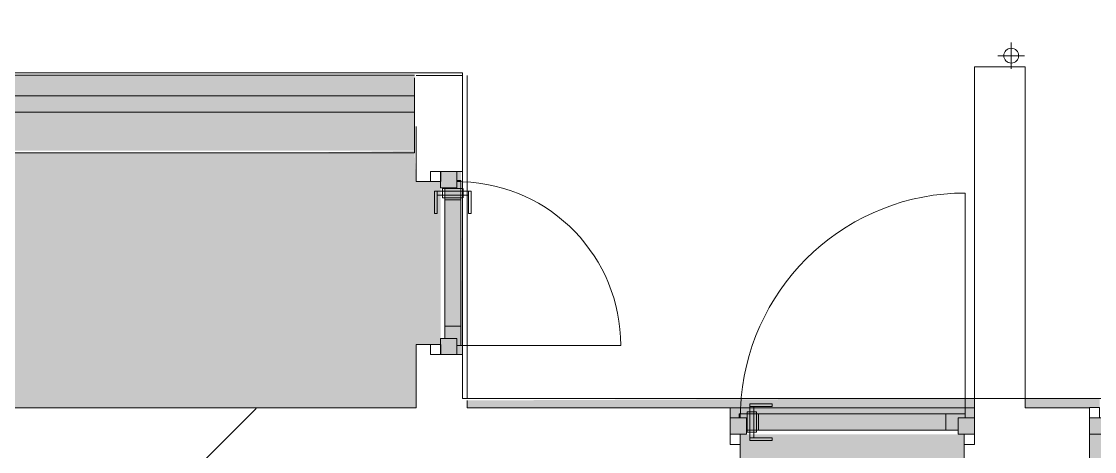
# Model space of a CAD drawing. Header units: millimetres. Extents: x 46521 to 262603, y -45352 to 20466.
# Drawn here: x 183735 to 189006, y -18693 to -16580 of the extents above; entities that cross this region are included whole.
import ezdxf

# ---------------------------------------------------------------- set-up
doc = ezdxf.new("R2010")
doc.units = ezdxf.units.MM
for name, color, linetype, lineweight in [('A-DETL-GENF', 92, 'Continuous', 13), ('A-DETL-THIN', 151, 'Continuous', 13), ('A-GENM', 13, 'Continuous', 13), ('A-GLAZ', 151, 'Continuous', 13), ('A-GLAZ-SILL', 1, 'Continuous', 13), ('A-WALL', 113, 'Continuous', 13), ('A-WALL-PATT', 111, 'Continuous', 9), ('P-PIPE', 3, 'Continuous', 13), ('P-PIPE-CNTR', 3, 'Continuous', 9)]:
    doc.layers.add(name, color=color, linetype=linetype, lineweight=lineweight)
pattern_1 = [(45, (128653, 0), (-7184.2, 7184.2), []), (45, (131527, -3e-12), (-7184.2, 7184.2), []), (45, (137274, -7e-12), (-4310.5, 10057.9), [4064, -2032, 67.06, -1964.94])]

# ---------------------------------------------------------------- blocks, each defined once
blk = doc.blocks.new('OKNO_1k_nadsvetlik - OKNO_1k_nadsvetlik_1200 x 1500-V89-Mapka _ závislý 15')
at = {"layer": 'A-GLAZ', "lineweight": 9}
h = blk.add_hatch(color=256, dxfattribs=at)
h.paths.add_polyline_path([(-520, -5), (-520, 75), (-600, 75), (-600, -5)])
h.paths.add_polyline_path([(600, -5), (600, 75), (520, 75), (520, -5)])
blk.add_hatch(color=256, dxfattribs=at).paths.add_polyline_path([(-520, -5), (520, -5), (520, 75), (-520, 75)])
for p, q in [((-550, 126), (-600, 126)), ((-550, 75), (-550, 126)), ((550, 126), (550, 75)), ((600, 126), (550, 126)), ((-600, 75), (-550, 75)), ((-520, 75), (-600, 75)), ((520, 75), (-520, 75)), ((-520, 75), (-520, -5)), ((600, 75), (520, 75)), ((520, -5), (520, 75)), ((550, 75), (600, 75)), ((-600, -5), (-520, -5)), ((-520, -5), (520, -5)), ((520, -5), (600, -5))]:
    blk.add_line(p, q, dxfattribs=at)
blk = doc.blocks.new('parapet s nosem_vnitní - parapet s nosem_vnitní-V90-Mapka _ závislý 15')
at = {"layer": 'A-GENM', "lineweight": 9}
for points in [[(-431.1, -190), (600, -190), (600, 0), (-600, 0), (-600, -190), (-520, -190)], [(600, -197.1), (600, -190), (-431.1, -197.1)]]:
    blk.add_hatch(color=151, dxfattribs=at).paths.add_polyline_path(points)
for p, q in [((-600, -190), (-600, -120)), ((600, -120), (600, -190)), ((-600, -190), (-600, -200)), ((-600, -200), (600, -200)), ((-600, -200), (600, -200)), ((600, -200), (600, -190))]:
    blk.add_line(p, q, dxfattribs=at)
blk = doc.blocks.new('OKNO_2k_ - OKNO_2k_600x3000-1963747-Mapka _ závislý 15')
at = {"layer": 'A-GLAZ', "lineweight": 9}
for points in [[(639.9, 25), (1500, 25), (1500, 126), (-1500, 126), (-1500, 25)], [(-1178.2, -55), (1500, -55), (1500, 25), (-1500, 25), (-1500, -55)]]:
    blk.add_hatch(color=256, dxfattribs=at).paths.add_polyline_path(points)
for p, q in [((-1500, 126), (1500, 126)), ((-1500, 25), (-1500, 126)), ((1500, 114.4), (1500, 25)), ((1500, 25), (-1500, 25)), ((-1500, 25), (1500, 25)), ((-1500, -55), (-1500, 25)), ((1500, 25), (1500, -55)), ((1500, -55), (-1500, -55))]:
    blk.add_line(p, q, dxfattribs=at)
blk = doc.blocks.new('parapet s nosem_vnitní - parapet s nosem_vnitní-1663116-Mapka _ závislý 15')
at = {"layer": 'A-GENM', "lineweight": 9}
for points in [[(-40, -190), (1500, -190), (1500, 0), (-1500, 0), (-1500, -190), (-1178.2, -190)], [(1500, -199.7), (1500, -190), (875.8, -199.7)]]:
    blk.add_hatch(color=151, dxfattribs=at).paths.add_polyline_path(points)
for p, q in [((-1500, -190), (-1500, 0)), ((1500, 0), (1500, -190)), ((-1500, -190), (-1500, -200)), ((-1500, -200), (1500, -200)), ((-1500, -200), (1500, -200)), ((1500, -200), (1500, -190))]:
    blk.add_line(p, q, dxfattribs=at)
blk = doc.blocks.new('OKNO_dvere vchod_1k_nadsvetlik - vstupni dvere 1200_2680-1685043-Mapka _ závislý 15')
at = {"layer": 'A-GLAZ', "lineweight": 9}
h = blk.add_hatch(color=256, dxfattribs=at)
h.paths.add_polyline_path([(-1040.3, 5), (-1040.3, -75), (-960.3, -75), (-960.3, 5)])
h.paths.add_polyline_path([(79.7, 5), (79.7, -75), (159.7, -75), (159.7, 5)])
h = blk.add_hatch(color=256, dxfattribs=at)
h.paths.add_polyline_path([(-960.3, -15), (-960.4, -75), (-900.3, -95), (-900.3, -15)])
h.paths.add_polyline_path([(79.7, -15), (19.7, -15), (19.7, -95), (79.7, -75)])
blk.add_hatch(color=256, dxfattribs=at).paths.add_polyline_path([(-747.2, -15), (-900.3, -15), (-900.3, -95), (19.7, -75), (19.7, -15)])
at = {"layer": 'A-GLAZ', "color": 63, "lineweight": 9}
for p, q in [((-990.3, 4), (-990.3, 55)), ((109.7, 55), (109.7, 4)), ((-960.3, 5), (-1040.3, 5)), ((-1040.3, 4), (-990.3, 4)), ((-960.3, -75), (-960.3, 5)), ((159.7, 5), (79.7, 5)), ((79.7, 5), (79.7, -75)), ((109.7, 4), (159.7, 4)), ((-960.3, -15), (-960.4, -75)), ((-900.3, -15), (-960.3, -15)), ((-900.3, -95), (-900.3, -15)), ((79.7, -15), (19.7, -15)), ((19.7, -15), (19.7, -95)), ((79.7, -75), (79.7, -15)), ((-1040.3, -75), (-960.3, -75)), ((-960.4, -75), (-995.3, -75)), ((-995.3, -75), (-995.3, -95)), ((-995.3, -95), (-900.3, -95)), ((19.7, -95), (114.7, -95)), ((114.7, -75), (79.7, -75)), ((79.7, -75), (159.7, -75)), ((114.7, -95), (114.7, -75))]:
    blk.add_line(p, q, dxfattribs=at)
at = {"layer": 'A-GLAZ', "color": 101, "lineweight": 9}
for p, q in [((-47.3, 35), (62.7, 35)), ((62.7, 35), (-47.3, 35)), ((-47.3, 22), (-47.3, 35)), ((-47.3, 35), (-47.3, 22)), ((-47.3, 22), (62.7, 22)), ((62.7, 22), (-47.3, 22)), ((42.7, 22), (42.7, -132)), ((62.7, 22), (42.7, 22)), ((62.7, 22), (42.7, 22)), ((62.7, 35), (62.7, 22)), ((62.7, 35), (62.7, 22)), ((62.7, -132), (62.7, 22)), ((-900.3, -15), (19.7, -15)), ((29.7, -5), (29.7, -105)), ((75.7, -5), (29.7, -5)), ((75.7, -5), (29.7, -5)), ((75.7, -5), (29.7, -5)), ((75.7, -5), (29.7, -5)), ((48.7, -5), (56.7, -5)), ((48.7, -5), (56.7, -5)), ((75.7, -105), (75.7, -5)), ((-995.3, -75), (-995.3, -171.3)), ((-995.3, -95), (-995.3, -75)), ((-900.3, -95), (-995.3, -95)), ((19.7, -95), (-900.3, -95)), ((114.7, -95), (19.7, -95)), ((29.7, -105), (75.7, -105)), ((29.7, -105), (75.7, -105)), ((29.7, -105), (75.7, -105)), ((29.7, -105), (75.7, -105)), ((56.7, -105), (48.7, -105)), ((56.7, -105), (48.7, -105)), ((75.7, -105), (75.7, -76.3)), ((114.7, -95), (114.7, -75)), ((-47.3, -132), (62.7, -132)), ((62.7, -132), (-47.3, -132)), ((-47.3, -132), (-47.3, -145)), ((-47.3, -145), (-47.3, -132)), ((-47.3, -145), (62.7, -145)), ((62.7, -145), (-47.3, -145)), ((42.7, -132), (62.7, -132)), ((42.7, -132), (62.7, -132)), ((62.7, -132), (62.7, -145)), ((62.7, -132), (62.7, -145))]:
    blk.add_line(p, q, dxfattribs=at)
at = {"layer": 'A-GLAZ', "color": 41, "lineweight": 9}
blk.add_line((-995.3, -171.3), (-995.3, -1180), dxfattribs=at)
at = {"layer": 'A-GLAZ', "color": 101, "lineweight": 9}
blk.add_arc((-995.3, -75), 1105, 354.7737, 0, dxfattribs=at)
at = {"layer": 'A-GLAZ', "color": 41, "lineweight": 9}
blk.add_arc((-995.3, -75), 1105, 270, 354.7737, dxfattribs=at)
at = {"layer": 'A-GLAZ-SILL', "color": 101, "lineweight": 9}
blk.add_line((-1040.3, -125), (159.7, -125), dxfattribs=at)
blk = doc.blocks.new('OKNO_dvere vchod_1k_nadsvetlik - vstupni dvere 900_2200-1687925-Mapka _ závislý 15')
at = {"layer": 'A-GLAZ', "lineweight": 9}
h = blk.add_hatch(color=256, dxfattribs=at)
h.paths.add_polyline_path([(-1040.3, -75), (-960.3, -75), (-960.3, 5), (-1040.3, 5)])
h.paths.add_polyline_path([(-220.3, 5), (-220.3, -75), (-140.3, -75), (-140.3, 5)])
h = blk.add_hatch(color=256, dxfattribs=at)
h.paths.add_polyline_path([(-960.4, -75), (-900.3, -95), (-900.3, -15), (-960.3, -15)])
h.paths.add_polyline_path([(-280.3, -95), (-220.3, -75), (-220.3, -15), (-280.3, -15)])
blk.add_hatch(color=256, dxfattribs=at).paths.add_polyline_path([(-900.3, -75), (-900.3, -95), (-280.3, -75), (-280.3, -15), (-900.3, -15)])
for p, q in [((-990.3, 4), (-990.3, 55)), ((-190.3, 55), (-190.3, 4)), ((-960.3, 5), (-1040.3, 5)), ((-1040.3, 4), (-990.3, 4)), ((-960.3, -75), (-960.3, 5)), ((-347.3, 35), (-237.3, 35)), ((-237.3, 35), (-347.3, 35)), ((-347.3, 22), (-347.3, 35)), ((-347.3, 35), (-347.3, 22)), ((-347.3, 22), (-237.3, 22)), ((-237.3, 22), (-347.3, 22)), ((-257.3, 22), (-257.3, -102)), ((-237.3, 22), (-257.3, 22)), ((-237.3, 22), (-257.3, 22)), ((-237.3, 35), (-237.3, 22)), ((-237.3, 35), (-237.3, 22)), ((-237.3, -102), (-237.3, 22)), ((-140.3, 5), (-220.3, 5)), ((-220.3, 5), (-220.3, -75)), ((-190.3, 4), (-140.3, 4)), ((-960.3, -15), (-960.4, -75)), ((-900.3, -15), (-960.3, -15)), ((-900.3, -95), (-900.3, -15)), ((-900.3, -15), (-280.3, -15)), ((-220.3, -15), (-280.3, -15)), ((-280.3, -15), (-280.3, -95)), ((-270.3, -5), (-270.3, -102)), ((-224.3, -5), (-270.3, -5)), ((-224.3, -5), (-270.3, -5)), ((-224.3, -5), (-270.3, -5)), ((-224.3, -5), (-270.3, -5)), ((-251.3, -5), (-243.3, -5)), ((-251.3, -5), (-243.3, -5)), ((-224.3, -102), (-224.3, -5)), ((-220.3, -75), (-220.3, -15)), ((-1040.3, -75), (-960.3, -75)), ((-995.3, -75), (-995.3, -102)), ((-960.4, -75), (-995.3, -75)), ((-995.3, -75), (-995.3, -95)), ((-995.3, -95), (-995.3, -75)), ((-995.3, -95), (-900.3, -95)), ((-900.3, -95), (-995.3, -95)), ((-995.3, -102), (-995.3, -880)), ((-280.3, -95), (-900.3, -95)), ((-280.3, -95), (-185.3, -95)), ((-185.3, -95), (-280.3, -95)), ((-270.3, -105), (-224.3, -105)), ((-270.3, -105), (-224.3, -105)), ((-270.3, -105), (-224.3, -105)), ((-270.3, -105), (-224.3, -105)), ((-257.3, -102), (-257.3, -132)), ((-243.3, -105), (-251.3, -105)), ((-243.3, -105), (-251.3, -105)), ((-237.3, -132), (-237.3, -102)), ((-224.3, -102), (-224.3, -76.3)), ((-220.3, -75), (-140.3, -75)), ((-185.3, -75), (-220.3, -75)), ((-185.3, -95), (-185.3, -75)), ((-185.3, -95), (-185.3, -75)), ((-347.3, -132), (-237.3, -132)), ((-237.3, -132), (-347.3, -132)), ((-347.3, -132), (-347.3, -145)), ((-347.3, -145), (-347.3, -132)), ((-347.3, -145), (-237.3, -145)), ((-237.3, -145), (-347.3, -145)), ((-257.3, -132), (-237.3, -132)), ((-257.3, -132), (-237.3, -132)), ((-237.3, -132), (-237.3, -145)), ((-237.3, -132), (-237.3, -145))]:
    blk.add_line(p, q, dxfattribs=at)
for start, end in [(270, 357.9876), (357.9876, 0)]:
    blk.add_arc((-995.3, -75), 805, start, end, dxfattribs=at)
at = {"layer": 'A-GLAZ-SILL', "lineweight": 9}
blk.add_line((-1040.3, -125), (-140.3, -125), dxfattribs=at)

msp = doc.modelspace()

# ---------------------------------------------------------------- hatches: boundary and pattern name
at = {"layer": 'A-DETL-GENF', "lineweight": 9}
h = msp.add_hatch(color=151, dxfattribs=at)
h.paths.add_polyline_path([(204637.1, -23536.6), (206251.5, -23527.4), (206251.5, -23436.6), (204197.3, -23436.2), (204148, -23330.6), (203420.3, -23153.7), (204480.3, -22659.4), (203752.6, -22482.5), (203703.2, -22376.5), (201990.3, -22376.5), (201990.3, -23531.5), (203429.2, -23536.6)])
h.paths.add_polyline_path([(179909.9, -23449.3), (180539.9, -23449.3), (180539.9, -23374.3), (181439.9, -23379.3), (181439.9, -23449.3), (182144.6, -23449.3), (182129.6, -23165.8), (182114.6, -23165.8), (182129.6, -22265.8), (182144.6, -22250.8), (182144.6, -21375.2), (181924.6, -21375.2), (181924.6, -21125.2), (182144.6, -21125.2), (182144.6, -19774.5), (181894.6, -19774.5), (181894.6, -19524.5), (182142.9, -19524.5), (182109.1, -18123.5), (182067.1, -17411.6), (181278.2, -17441.1), (181275.3, -17443.5), (180378.1, -17434), (180375.4, -17426.4), (179498.2, -17456.6), (179495.4, -17459), (178598.2, -17454), (178595.4, -17441.9), (177400.6, -17455.7), (177400.6, -19579.6), (178433.6, -19579.6), (179909.9, -21056), (179909.9, -23379.3)])
h.paths.add_polyline_path([(182770, -21565.8), (182770, -19113.6), (182394.6, -19113.6), (182400.6, -21565.8)])
h.paths.add_polyline_path([(182970, -21565.8), (182986.6, -21565.8), (182970, -21529.8)])
h.paths.add_polyline_path([(223103.1, -20315.3), (224792.8, -20315.3), (224792.8, -17927.7), (220167.6, -17927.7), (220167.6, -19075.3), (223137.6, -19075.3), (223137.6, -19175.3), (222541.8, -19175.7), (222597.7, -19295.7), (223117.4, -19422), (223117.4, -19639.8), (222232.4, -20061.1), (223047, -20259.1), (223073.2, -20315.3)])
h.paths.add_polyline_path([(184735.7, -20290.8), (187003.7, -20290.8), (186988.7, -20150.8), (186973.7, -20150.8), (186988.7, -19550.8), (187003.7, -19535.8), (187003.7, -19113.6), (184153.9, -19114), (184211.9, -19238.3), (185038.7, -19460.5), (184153.7, -19873.2), (184153.7, -20109.4), (184677.5, -20236.7), (184702.7, -20290.8)])
h.paths.add_polyline_path([(187013.7, -20150.8), (187103.7, -20150.8), (187095.5, -19550.8), (187013.7, -19550.8)])
h.paths.add_polyline_path([(187355.6, -18728.2), (188365.6, -18728.2), (188365.6, -18608.2), (187265.6, -18608.2), (187265.6, -18728.2), (187295.6, -18728.2)])
h.paths.add_polyline_path([(188415.6, -18528.2), (188415.6, -18431.9), (185923.6, -18442.1), (185923.6, -18478.2), (187215.6, -18478.2), (187215.6, -18528.2), (188365.6, -18528.2)])
h.paths.add_polyline_path([(194950.6, -18478.2), (194950.6, -18477.2), (195000.6, -18477.2), (195000.6, -18431.9), (194000.6, -18431.9), (194000.6, -18477.2), (194050.6, -18478.2)])
h.paths.add_polyline_path([(182252.3, -18478.2), (182419.9, -18478.2), (182419.9, -16845.8), (182400.6, -16845.8), (182400.6, -17195.8), (182312.3, -17195.8), (182377.1, -18471.8), (182323.1, -18474.6)])
h.paths.add_polyline_path([(191950.6, -18478.2), (192900.6, -18477.2), (192900.6, -18431.9), (191900.6, -18431.9), (191900.6, -18477.2), (191950.6, -18477.2)])
h.paths.add_polyline_path([(190180.6, -18478.2), (190800.6, -18477.2), (190800.6, -18431.9), (190130.6, -18431.9), (190130.6, -18477.2), (190180.6, -18477.2)])
h.paths.add_polyline_path([(197029.9, -18478.2), (197100.6, -18477.2), (197100.6, -18431.9), (196100.6, -18431.9), (196100.6, -18477.2), (196929.9, -18478.2)])
h.paths.add_polyline_path([(185041.5, -18478.2), (185673.6, -18478.2), (185673.6, -18167), (185793.6, -18167), (185793.6, -17367), (185673.6, -17367), (185665.6, -17225.4), (182669.9, -17225.4), (182669.9, -18478.2), (184153.7, -18478.2)])
h.paths.add_polyline_path([(198679.9, -18478.2), (198842.6, -18477.2), (198842.6, -18431.9), (198200.6, -18431.9), (198200.6, -18477.2), (198429.9, -18478.2)])
h.paths.add_polyline_path([(188665.6, -18478.2), (189030.6, -18477.2), (189030.6, -18431.9), (188665.6, -18431.9)])
h.paths.add_polyline_path([(200021.7, -18478.2), (200000.6, -18431.9), (199892.6, -18431.9), (199892.6, -18477.2), (200015.8, -18478.2)])
h.paths.add_polyline_path([(185873.6, -18217), (185900.6, -18217), (185893.6, -17317), (185873.6, -17317), (185873.6, -18167)])
h.paths.add_polyline_path([(204028.4, -17238.3), (206280, -17238.3), (206280, -17169.9), (206799.6, -17169.9), (206794.8, -15721.9), (204028.4, -15721.9), (204028.4, -15861.9), (203938.4, -15861.9), (203938.4, -16661.9), (204028.4, -16661.9), (204028.4, -16988)])
h.paths.add_polyline_path([(201473.8, -17238.3), (203928.4, -17238.3), (203913.4, -16661.9), (203898.4, -16661.9), (203913.4, -15861.9), (203928.4, -15846.9), (203913.4, -15721.9), (200359, -15721.9), (200366, -16250.2), (200436.4, -16251.3), (200441, -17238.3)])
h.paths.add_polyline_path([(223928, -17238.3), (225042.8, -17238.3), (225042.8, -17142.7), (223927.6, -17142.7), (223928, -17237.9), (223878, -17238.3)])
h.paths.add_polyline_path([(223626.6, -16893.3), (223176.6, -16893.3), (223176.6, -16493.3), (223625.1, -16493.3), (223625.5, -16613.4)])
h.paths.add_polyline_path([(220198.4, -17238.3), (223628, -17238.3), (223619.9, -15305.1), (220216.7, -15317.2), (220228.7, -15516.5), (220243.3, -15516.5), (220214.3, -16316.8), (220199.3, -16316.8), (220183.2, -17238.3)])
h.paths.add_polyline_path([(220067.6, -17238.3), (220083.2, -17238.3), (220116.7, -16315.1), (220189.3, -16314.8), (220189.3, -15516.2), (220113.3, -15514.9), (220114.1, -15317.2), (218784.8, -15321.8), (218782.1, -13416.8), (218872, -13416.7), (218870.9, -12616.7), (218780.9, -12616.7), (218777, -9896.8), (218866.9, -9896.7), (218865.8, -9096.7), (218775.8, -9096.7), (218772.1, -6517.4), (218862, -6517.2), (218860.9, -5717.2), (218770.9, -5717.2), (218769.5, -4804.7), (218494.8, -4819.7), (218494.8, -4834.7), (217694.8, -4819.7), (217679.8, -4804.7), (217192.1, -4804.7), (217190.9, -7500.5), (217576.8, -7493.8), (217583.7, -7893.7), (217163.8, -7904.6), (217163, -10505.4), (217571.6, -10491.1), (217585.6, -10890.9), (217135.9, -10906.6), (217157.6, -11224.8), (217163.7, -11224.8), (217149.7, -13224.8), (217129.7, -13224.8), (217149.7, -14214.8), (217155.7, -14214.8), (217141.8, -16214.8), (217121.8, -16214.8), (217141.8, -16493.3), (217584.8, -16493.3), (217584.8, -16893.3), (217120, -16893.3), (217121.8, -17238.3), (219960.1, -17238.3)])
h.paths.add_polyline_path([(216819, -17208.3), (216819.1, -17208.3), (216819.1, -17178.3)])
h.paths.add_polyline_path([(200000.6, -16301.9), (200011.6, -16301.1), (200000.6, -16301.1)])
h.paths.add_polyline_path([(200358.5, -15621.9), (204787.8, -15621.9), (204772.8, -14601.9), (204757.8, -14601.9), (204772.8, -13801.9), (204787.8, -13786.9), (204787.8, -12892.6), (200346.2, -12952.4), (200354.5, -13745.2), (200424.8, -13744.9), (200419.8, -14744.9), (200354.5, -14746.4)])
h.paths.add_polyline_path([(204887.8, -15621.9), (205347.8, -15606.9), (205347.8, -15591.9), (206247.8, -15606.9), (206262.8, -15621.9), (206794.6, -15621.9), (206790.2, -15215.3), (206668.3, -15215.7), (206673.3, -14215.6), (206790.2, -14214.6), (206783.8, -13220.3), (206662, -13219.6), (206667, -12220.7), (206783.8, -12219.6), (206780.6, -11931.2), (206362.9, -11932.5), (206361.6, -11532.5), (206781.6, -11531.2), (206774.3, -11220.3), (206655.6, -11220.7), (206660.6, -10220.7), (206777.4, -10219.7), (206771.1, -9215.3), (206649.3, -9214.7), (206654.3, -8215.7), (206771.1, -8214.7), (206760.5, -7215.3), (206642.9, -7215.7), (206647.9, -6215.7), (206764.7, -6214.7), (206760.5, -5950), (206363.9, -5950), (206363.9, -5391.9), (204887.8, -5391.9), (204887.8, -14717.2)])
h.paths.add_polyline_path([(218884.6, -15201.4), (223619.9, -15185.1), (223605.9, -14407.4), (223488.2, -14407.9), (223496.9, -12407.8), (223609, -12407.1), (223605.9, -11716.7), (218879.6, -11716.7), (218897, -12615.5), (218910.9, -12616.7), (218895.9, -13416.7), (218882, -13416.8), (218882.1, -13466.8)])
h.paths.add_polyline_path([(200395.7, -12851.7), (204787.8, -12792.6), (204772.8, -12661.9), (204757.8, -12661.9), (204772.8, -11861.9), (204787.8, -11846.9), (204787.8, -5528.2), (200745.6, -5528.2), (200745.6, -5928.2), (200363.7, -5928.2), (200387.5, -6199.9), (200389.9, -6199.9), (200374.2, -7200), (200369.6, -7201.4), (200396.8, -8199.9), (200399.2, -8199.9), (200383.5, -9200), (200378.8, -9201.4), (200406.1, -10209.9), (200408.5, -10210), (200403.5, -11209.9), (200388.1, -11210.8), (200391.5, -11534.3), (200763.7, -11534.4), (200776.7, -11921.7), (200391.5, -11935), (200393.8, -12446.3)])
h.paths.add_polyline_path([(221414.4, -11616.7), (223195.9, -11616.7), (223195.9, -10496.7), (223605.9, -10496.7), (223593.2, -10407.4), (223472.4, -10407.9), (223481.1, -8407.9), (223593.2, -8406.8), (223592.1, -8216.7), (218874.5, -8216.7), (218891.9, -9095.5), (218905.8, -9096.7), (218890.8, -9896.7), (218876.9, -9896.8), (218879.6, -11616.7), (219891, -11616.7), (219891, -11016.7), (220211, -11016.7), (220211, -11616.7)])
h.paths.add_polyline_path([(206977.5, -10219.7), (206977.5, -10219.7), (206977.3, -10175.5)])
h.paths.add_polyline_path([(206971.1, -8214.7), (206971.2, -8214.7), (206970.1, -7904.6)])
h.paths.add_polyline_path([(218874.3, -8116.7), (223182.1, -8116.7), (223182.1, -7516.7), (223589.7, -7516.7), (223581.4, -7407.5), (223460.6, -7407.9), (223469.3, -5407.9), (223581.4, -5407.2), (223578.6, -4804.7), (218869.5, -4804.7), (218887, -5716), (218900.9, -5717.2), (218885.9, -6517.2), (218872, -6517.4), (218874, -7904.6)])
h.paths.add_polyline_path([(206964.7, -6214.7), (206964.8, -6214.7), (206963.9, -5950)])
h.paths.add_polyline_path([(223577.4, -4704.7), (223578.6, -4704.7), (223577.4, -4397.9), (223448.7, -4398), (223457.4, -2397.9), (223569.5, -2397.2), (223565.8, -1904.5), (223177.5, -1906), (223175.8, -1466), (220756.1, -1497.9), (220755.1, -1503.9), (218756.1, -1495.3), (218755.1, -1483), (217608.2, -1488.9), (217609.8, -1897.4), (217199.8, -1899), (217199.8, -4704.7), (222014.1, -4704.7)])
h.paths.add_polyline_path([(223577.4, -4397.9), (223569.5, -4397.5), (223569.5, -4397.9)])
at = {"layer": 'A-WALL-PATT'}
h = msp.add_hatch(dxfattribs=at)
h.set_pattern_fill('FP_30', color=256, angle=45, style=0, pattern_type=2)
h.set_pattern_definition(pattern_1)
h.paths.add_polyline_path([(188665.6, -18431.9), (188665.6, -16803.2), (188415.6, -16803.2), (188415.6, -18431.9)])
h = msp.add_hatch(dxfattribs=at)
h.set_pattern_fill('FP_30', color=256, angle=45, style=0, pattern_type=2)
h.set_pattern_definition(pattern_1)
h.paths.add_polyline_path([(185900.6, -18478.2), (185923.6, -18478.2), (185900.6, -18217), (185743.6, -18217), (185743.6, -18167), (185673.6, -18167), (185673.6, -18478.2), (185867.7, -18478.2)])
h.paths.add_polyline_path([(185673.6, -17367), (185743.6, -17367), (185743.6, -17317), (185900.6, -17296.6), (185900.6, -16845.8), (185673.6, -16855.5), (185673.6, -17317)])
h = msp.add_hatch(dxfattribs=at)
h.set_pattern_fill('FP_30', color=256, angle=45, style=0, pattern_type=2)
h.set_pattern_definition(pattern_1)
h.paths.add_polyline_path([(185900.6, -18431.9), (185923.6, -18431.9), (185900.6, -18217)])
h.paths.add_polyline_path([(185900.6, -17317), (185923.6, -17317), (185900.6, -17296.6)])
h = msp.add_hatch(dxfattribs=at)
h.set_pattern_fill('FP_30', color=256, angle=45, style=0, pattern_type=2)
h.set_pattern_definition(pattern_1)
h.paths.add_polyline_path([(188415.6, -18431.9), (188415.6, -18478.2), (188665.6, -18478.2), (188665.6, -18431.9)])
h = msp.add_hatch(dxfattribs=at)
h.set_pattern_fill('FP_30', color=256, angle=45, style=0, pattern_type=2)
h.set_pattern_definition(pattern_1)
h.paths.add_polyline_path([(188415.6, -18728.2), (188980.6, -18728.2), (188980.6, -18478.2), (188415.6, -18478.2), (188415.6, -18658.2), (188365.6, -18658.2), (188365.6, -18728.2)])
h.paths.add_polyline_path([(199942.6, -18728.2), (200122.9, -18728.2), (200121.7, -18478.2), (199942.6, -18478.2)])
h.paths.add_polyline_path([(190453.7, -18728.2), (190750.6, -18728.2), (190750.6, -18478.2), (190180.6, -18478.2), (190180.6, -18728.2)])
h.paths.add_polyline_path([(198792.6, -18728.2), (198792.6, -18478.2), (198250.6, -18478.2), (198250.6, -18728.2), (198679.9, -18728.2)])
h.paths.add_polyline_path([(187265.6, -18728.2), (187265.6, -18658.2), (187215.6, -18658.2), (187215.6, -18478.2), (182133.1, -18484.2), (182144.6, -18728.2), (187215.6, -18728.2)])
h.paths.add_polyline_path([(197050.6, -18728.2), (197029.9, -18478.2), (196150.6, -18478.2), (196150.6, -18728.2), (197029.9, -18728.2)])
h.paths.add_polyline_path([(194050.6, -18728.2), (194950.6, -18728.2), (194950.6, -18478.2), (194050.6, -18478.2)])
h.paths.add_polyline_path([(191950.6, -18728.2), (192850.6, -18728.2), (192850.6, -18478.2), (191950.6, -18478.2)])

# ---------------------------------------------------------------- linework, layer by layer
at = {"layer": 'A-DETL-THIN', "lineweight": 9}
for p, q in [((185900.6, -16831.9), (182400.6, -16831.9)), ((185900.6, -18431.9), (185900.6, -16831.9)), ((200000.6, -18431.9), (185900.6, -18431.9))]:
    msp.add_line(p, q, dxfattribs=at)
at = {"layer": 'A-WALL', "lineweight": 9}
for p, q in [((188415.6, -16803.2), (188415.6, -18658.2)), ((188665.6, -16803.2), (188415.6, -16803.2)), ((188665.6, -18478.2), (188665.6, -16803.2)), ((185900.6, -16845.8), (185673.6, -16845.8)), ((185923.6, -17317), (185923.6, -16845.8)), ((185673.6, -17095.8), (185673.6, -17367)), ((185743.6, -17367), (185743.6, -17317)), ((185743.6, -17317), (185900.6, -17317)), ((185673.6, -17367), (185743.6, -17367)), ((185673.6, -18167), (185673.6, -18478.2)), ((185743.6, -18167), (185673.6, -18167)), ((185743.6, -18217), (185743.6, -18167)), ((185900.6, -18217), (185743.6, -18217)), ((185923.6, -18431.9), (185923.6, -18217)), ((185923.6, -18478.2), (185923.6, -18442.1)), ((185673.6, -18478.2), (182669.9, -18478.2)), ((187215.6, -18478.2), (185923.6, -18478.2)), ((187215.6, -18658.2), (187215.6, -18478.2)), ((188980.6, -18478.2), (188665.6, -18478.2)), ((188980.6, -18728.2), (188980.6, -18478.2)), ((187265.6, -18658.2), (187215.6, -18658.2)), ((187265.6, -18728.2), (187265.6, -18658.2)), ((188415.6, -18658.2), (188365.6, -18658.2)), ((188365.6, -18658.2), (188365.6, -18728.2))]:
    msp.add_line(p, q, dxfattribs=at)
at = {"layer": 'P-PIPE', "color": 41, "lineweight": 9}
for start, end in [(0, 180), (180, 0)]:
    msp.add_arc((188596.4, -16748.3), 36.5, start, end, dxfattribs=at)
at = {"layer": 'P-PIPE-CNTR', "color": 41}
for p, q in [((188596.4, -16813.3), (188596.4, -16683.3)), ((188531.4, -16748.3), (188661.4, -16748.3))]:
    msp.add_line(p, q, dxfattribs=at)

# ---------------------------------------------------------------- block references
at = {"layer": 'A-GENM', "lineweight": 9}
for name, p in [('parapet s nosem_vnitní - parapet s nosem_vnitní-1663116-Mapka _ závislý 15', (184165.6, -17025.8)), ('parapet s nosem_vnitní - parapet s nosem_vnitní-V90-Mapka _ závislý 15', (189580.6, -18608.2))]:
    msp.add_blockref(name, p, dxfattribs=at)
at = {"layer": 'A-GLAZ', "lineweight": 9}
for name, p in [('OKNO_2k_ - OKNO_2k_600x3000-1963747-Mapka _ závislý 15', (184165.6, -16970.8)), ('OKNO_1k_nadsvetlik - OKNO_1k_nadsvetlik_1200 x 1500-V89-Mapka _ závislý 15', (189580.6, -18603.2))]:
    msp.add_blockref(name, p, dxfattribs=at)
at = {"layer": 'A-GLAZ', "lineweight": 9, "rotation": 90}
msp.add_blockref('OKNO_dvere vchod_1k_nadsvetlik - vstupni dvere 900_2200-1687925-Mapka _ závislý 15', (185798.6, -17176.7), dxfattribs=at)
at = {"layer": 'A-GLAZ', "color": 41, "lineweight": 9, "rotation": 180}
msp.add_blockref('OKNO_dvere vchod_1k_nadsvetlik - vstupni dvere 1200_2680-1685043-Mapka _ závislý 15', (187375.4, -18603.2), dxfattribs=at)

doc.saveas('drawing.dxf')
